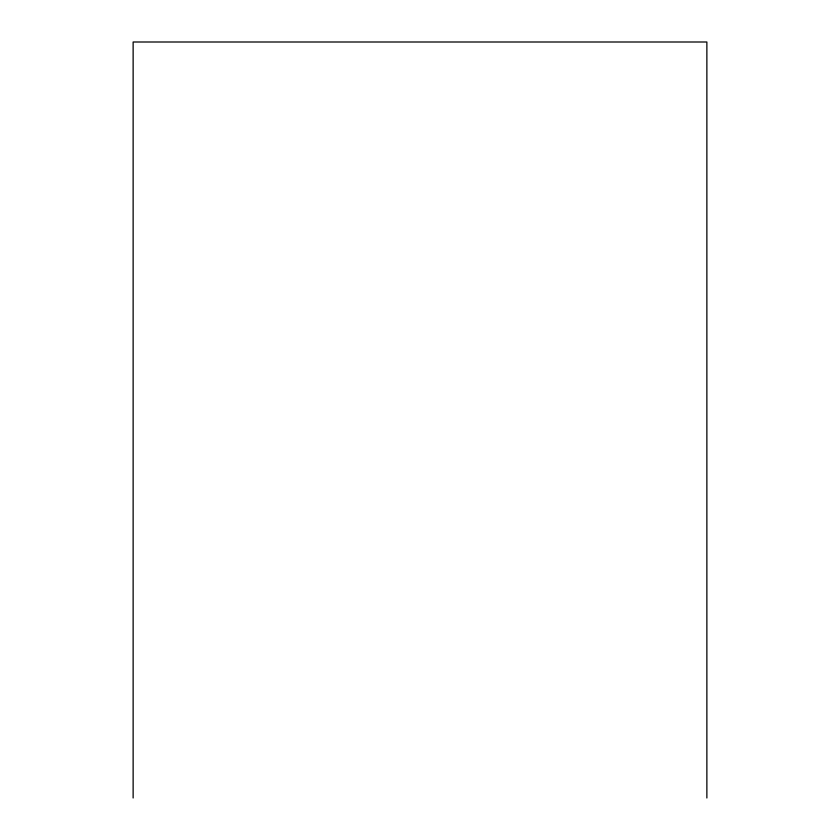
<?xml version="1.0" encoding="UTF-8"?>
<svg xmlns="http://www.w3.org/2000/svg" width="840" height="840" viewBox="0 0 840 840"><rect width="100%" height="100%" fill="white"/><g stroke="black" fill="none" stroke-linecap="round" stroke-linejoin="round"><path stroke-width="1.26" d="M706.871 798L706.871 42L133.13 42L133.13 798"/></g></svg>
